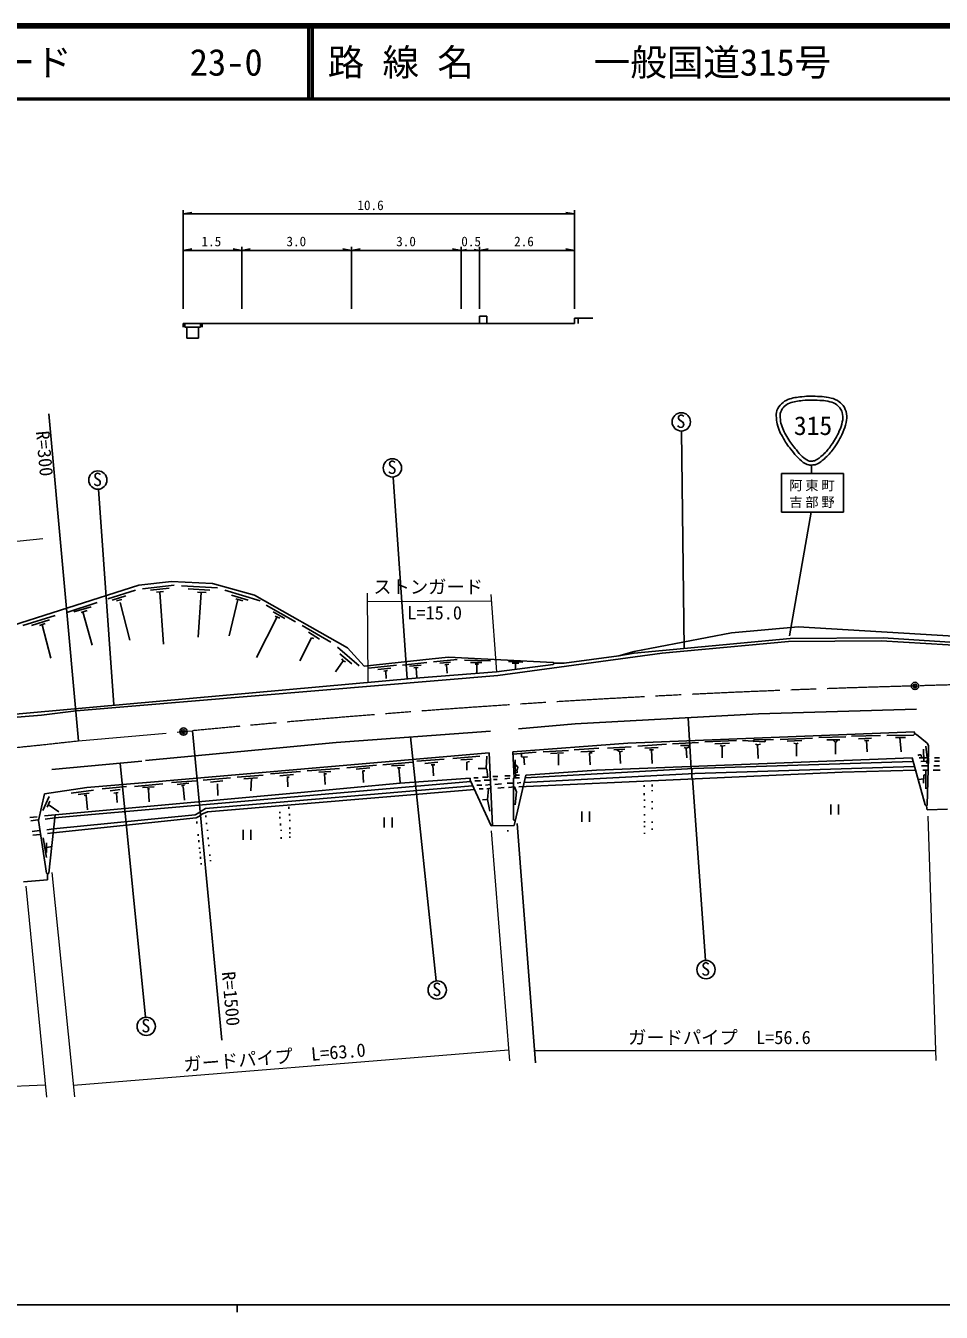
# Model space of a CAD drawing. Units: millimetres, scale not verified. Extents: x 40000 to 680000, y 20000 to 380000.
# Drawn here: x 139102 to 264259, y 204000 to 380000 of the extents above; entities that cross this region are included whole.
import ezdxf
from ezdxf.enums import TextEntityAlignment as Align

# ---------------------------------------------------------------- set-up
doc = ezdxf.new("R2010")
doc.units = ezdxf.units.MM
doc.header["$LTSCALE"] = 1000
doc.header["$PDMODE"] = 32
doc.header["$PDSIZE"] = 500
doc.linetypes.add('CHAIN', pattern=[18.5, 12, -1.5, 3.5, -1.5])
for name, color, linetype, lineweight in [('M-BGD', 7, 'Continuous', 25), ('M-BMK', 2, 'CHAIN', 13), ('M-BMK-SRVR', 3, 'Continuous', 25), ('M-STR-HTXT', 7, 'Continuous', 13), ('M-STR-STRC', 7, 'Continuous', 25), ('M-TTL', 2, 'Continuous', 140), ('M-TTL-BAND', 7, 'Continuous', 25), ('M-TTL-LINE', 7, 'Continuous', 50)]:
    doc.layers.add(name, color=color, linetype=linetype, lineweight=lineweight)
doc.layers.add('M-TTL-TXT', color=7, linetype='Continuous')
doc.styles.add('ＭＳ ゴシック', font='')
doc.styles.get('ＭＳ ゴシック').set_extended_font_data('MS Gothic')

msp = doc.modelspace()

# ---------------------------------------------------------------- linework, layer by layer
at = {"layer": 'M-BGD'}
for p, q in [((160620, 341249), (160620, 354749)), ((160620, 354249), (161802, 354458)), ((160620, 354249), (214120, 354249)), ((214120, 354249), (212939, 354458)), ((214120, 341249), (214120, 354749)), ((160620, 349249), (161802, 349458)), ((160620, 349249), (168620, 349249)), ((168620, 349249), (167439, 349458)), ((168620, 341249), (168620, 349749)), ((168620, 349249), (169802, 349458)), ((168620, 349249), (183620, 349249)), ((183620, 349249), (182439, 349458)), ((183620, 341249), (183620, 349749)), ((183620, 349249), (184802, 349458)), ((183620, 349249), (198620, 349249)), ((198620, 349249), (197439, 349458)), ((198620, 341249), (198620, 349749)), ((198620, 349249), (199359, 349380)), ((198620, 349249), (201120, 349249)), ((201120, 349249), (200382, 349380)), ((201120, 341249), (201120, 349749)), ((201120, 349249), (202302, 349458)), ((201120, 349249), (214120, 349249)), ((214120, 349249), (212939, 349458)), ((201120, 339249), (201120, 340249)), ((201120, 340249), (202120, 340249)), ((202120, 340249), (202120, 339249)), ((214120, 339249), (214120, 339999)), ((214120, 339999), (216620, 339999)), ((214620, 339249), (214620, 339999)), ((160620, 339249), (168620, 339249)), ((160620, 339249), (160870, 339249)), ((160620, 339249), (160620, 338749)), ((160870, 339249), (160870, 338749)), ((160870, 338749), (161120, 338749)), ((161120, 338749), (161120, 337249)), ((161120, 338749), (162720, 338749)), ((162970, 338749), (162720, 338749)), ((162720, 338749), (162720, 337249)), ((163220, 339249), (162970, 339249)), ((162970, 339249), (162970, 338749)), ((163220, 339249), (163220, 338749)), ((168620, 339249), (183620, 339249)), ((183620, 339249), (198620, 339249)), ((198620, 339249), (201120, 339249)), ((201120, 339249), (214120, 339249)), ((161120, 337249), (162720, 337249)), ((142266, 326912), (146333, 282182)), ((228728, 324557), (229134, 294824)), ((189310, 318264), (191236, 290656)), ((149045, 316601), (151156, 287119)), ((132530, 296432), (154543, 303460)), ((154120, 302782), (150310, 301597)), ((154543, 303460), (159030, 303968)), ((159369, 303460), (155051, 302952)), ((158692, 303036), (156152, 302782)), ((159030, 303968), (164618, 303714)), ((160385, 303375), (165296, 303121)), ((161316, 302952), (164280, 302782)), ((164618, 303714), (170376, 302105)), ((166312, 302782), (171138, 301343)), ((148870, 301089), (144722, 299734)), ((152765, 302020), (150902, 301428)), ((152257, 301512), (151519, 301322)), ((151998, 301100), (153353, 295935)), ((157930, 302613), (156998, 302528)), ((157422, 302528), (157930, 295416)), ((162586, 302528), (163772, 302444)), ((163094, 302444), (162671, 296348)), ((168090, 301512), (166904, 296517)), ((167243, 302105), (169529, 301428)), ((167836, 301597), (168767, 301343)), ((170376, 302105), (183076, 294908)), ((143113, 299311), (138710, 297956)), ((148024, 300496), (145653, 299819)), ((147516, 299988), (146669, 299734)), ((146923, 299819), (148193, 295247)), ((171984, 300750), (175964, 298464)), ((172916, 299819), (174524, 298888)), ((173199, 299231), (173847, 298972)), ((142351, 298718), (139896, 297956)), ((141758, 298210), (140996, 297956)), ((141335, 298041), (142520, 293469)), ((173424, 299057), (170630, 293554)), ((176895, 297956), (180790, 295670)), ((235569, 296940), (244713, 297787)), ((244713, 297787), (279934, 295670)), ((178165, 296263), (176556, 293130)), ((177742, 297025), (179266, 296094)), ((178504, 296178), (178165, 296263)), ((222276, 294400), (235569, 296940)), ((243612, 296178), (222276, 294146)), ((243358, 295755), (226086, 294146)), ((256058, 295840), (243358, 295755)), ((256312, 296263), (243612, 296178)), ((270028, 294993), (256058, 295840)), ((269436, 295416), (256312, 296263)), ((181721, 294993), (184684, 292453)), ((182060, 294062), (183668, 292707)), ((183076, 294908), (185352, 292369)), ((226086, 294146), (203650, 291098)), ((220160, 293808), (222276, 294400)), ((222276, 294146), (220160, 293808)), ((182483, 293130), (181467, 291606)), ((182314, 293384), (182483, 293130)), ((182483, 293130), (182822, 292961)), ((194675, 293384), (185352, 292369)), ((185954, 292114), (189764, 292538)), ((193913, 292876), (190611, 292538)), ((193151, 292538), (191542, 292368)), ((192731, 292225), (192175, 292159)), ((194675, 293384), (196876, 293638)), ((198062, 293300), (194844, 292961)), ((197176, 292930), (195691, 292792)), ((196926, 292639), (196375, 292592)), ((196622, 292538), (196707, 291437)), ((196876, 293638), (211185, 292876)), ((199078, 293215), (202634, 293130)), ((199924, 292876), (201448, 292876)), ((200974, 292647), (200551, 292647)), ((200771, 292538), (200771, 291437)), ((203480, 291606), (211185, 292622)), ((205089, 293020), (207070, 292957)), ((205604, 292809), (206532, 292809)), ((206072, 292700), (206072, 292068)), ((211185, 292876), (211354, 292792)), ((211185, 292622), (211354, 292792)), ((211354, 292792), (212709, 292792)), ((212709, 292792), (220160, 293808)), ((126434, 284833), (192389, 290760)), ((203650, 291098), (145992, 286272)), ((189002, 292114), (187224, 291945)), ((188042, 291715), (188550, 291800)), ((188312, 291647), (188391, 290682)), ((192389, 290760), (203480, 291606)), ((192474, 292114), (192558, 290844)), ((141250, 285680), (108491, 283038)), ((145992, 286272), (141250, 285680)), ((239294, 285849), (214233, 284494)), ((229642, 285341), (230066, 278398)), ((260884, 286526), (239294, 285849)), ((161910, 283547), (165888, 241230)), ((202634, 283478), (181552, 281954)), ((214233, 284494), (206444, 283817)), ((221430, 281870), (260546, 283394)), ((260546, 283394), (260630, 283140)), ((181552, 281954), (155474, 279499)), ((191712, 282716), (195222, 249326)), ((205682, 280684), (221430, 281870)), ((226679, 281700), (222784, 281446)), ((231082, 281954), (227526, 281785)), ((236246, 282208), (231928, 282039)), ((235315, 281870), (233283, 281785)), ((237093, 282208), (240141, 282039)), ((238617, 282293), (238532, 282039)), ((241326, 282378), (238617, 282293)), ((238871, 281700), (239125, 281616)), ((239125, 281616), (239548, 281700)), ((239125, 281616), (239210, 279753)), ((240141, 282039), (240226, 282293)), ((246660, 282547), (242258, 282378)), ((245221, 282208), (243189, 282124)), ((244120, 281870), (244459, 281785)), ((244459, 281785), (244713, 281870)), ((244459, 281785), (244459, 280092)), ((251232, 282716), (247507, 282632)), ((248608, 282293), (250386, 282293)), ((249454, 282293), (249793, 281954)), ((250132, 282293), (249793, 281954)), ((249793, 281954), (249793, 280346)), ((255974, 282886), (251994, 282801)), ((254704, 282547), (252926, 282462)), ((253772, 282208), (254365, 282208)), ((254026, 282208), (254111, 280684)), ((256820, 282886), (260461, 282970)), ((258006, 282632), (259360, 282632)), ((258598, 282632), (258768, 280684)), ((260461, 282970), (260630, 283140)), ((260884, 283055), (260630, 283140)), ((262324, 281870), (260884, 283055)), ((262493, 281531), (262324, 281870)), ((157252, 276620), (202464, 280515)), ((201194, 280092), (197469, 279753)), ((202126, 280092), (202041, 278398)), ((202464, 280515), (202888, 270524)), ((205851, 277128), (205682, 280684)), ((208899, 280600), (205682, 280346)), ((206867, 280346), (206867, 280007)), ((206867, 280007), (207206, 279922)), ((207206, 279922), (207714, 280007)), ((207206, 279922), (207290, 278906)), ((213302, 280854), (209830, 280684)), ((212624, 280515), (210846, 280430)), ((211947, 280346), (211947, 278822)), ((217450, 281192), (214064, 280938)), ((216858, 280769), (214995, 280684)), ((216519, 280515), (216180, 280515)), ((216180, 280515), (216265, 278906)), ((221853, 281362), (218636, 281192)), ((221006, 281023), (219482, 280938)), ((219906, 280938), (220329, 280684)), ((220668, 280769), (220329, 280684)), ((220329, 280684), (220414, 279076)), ((225578, 281277), (223716, 281192)), ((224393, 280938), (224901, 280938)), ((224647, 280938), (224732, 279076)), ((228626, 281531), (229812, 281531)), ((229134, 281277), (229388, 281192)), ((229388, 281192), (229896, 281362)), ((229388, 281192), (229473, 279838)), ((234045, 281531), (234299, 281446)), ((234299, 281446), (234722, 281531)), ((234299, 281446), (234299, 279838)), ((261054, 280176), (261223, 280261)), ((261223, 280261), (261477, 280261)), ((261477, 280261), (261562, 280092)), ((261562, 280092), (261562, 279838)), ((261816, 281023), (261900, 279414)), ((262154, 281446), (262324, 279838)), ((262239, 279076), (262493, 280092)), ((262493, 280092), (262493, 281531)), ((154966, 279414), (142690, 278229)), ((152005, 279128), (155474, 244362)), ((181975, 278398), (177572, 278060)), ((187055, 278822), (182991, 278483)), ((186124, 278483), (184261, 278314)), ((191966, 279245), (187902, 278906)), ((190865, 278822), (189087, 278737)), ((189934, 278483), (190331, 278488)), ((190123, 278483), (190292, 276451)), ((196284, 279668), (192558, 279414)), ((195437, 279245), (193659, 279076)), ((194506, 278906), (195014, 278906)), ((194760, 278906), (194844, 277382)), ((200178, 279668), (198570, 279584)), ((199755, 279330), (199416, 279245)), ((199416, 279245), (199416, 278144)), ((200940, 278398), (202041, 278398)), ((202126, 278314), (202041, 278398)), ((202295, 277213), (202126, 278314)), ((206020, 279584), (206020, 278229)), ((206020, 278229), (206274, 278060)), ((206105, 278144), (206020, 278060)), ((206105, 278906), (206359, 278568)), ((206274, 278144), (206105, 278144)), ((206359, 278568), (206274, 278144)), ((230404, 278398), (207375, 277128)), ((207460, 277467), (217112, 278144)), ((217112, 278144), (260292, 279838)), ((230066, 278398), (230150, 278314)), ((230150, 278314), (230150, 277128)), ((260376, 279330), (230404, 278398)), ((260546, 278652), (230574, 277721)), ((260715, 278144), (250724, 277890)), ((260292, 279838), (262070, 273403)), ((262493, 279838), (261223, 279838)), ((261477, 279330), (262578, 279414)), ((261562, 278737), (262493, 278737)), ((261731, 278144), (262493, 278144)), ((262154, 278144), (262154, 275604)), ((262324, 273403), (262493, 279838)), ((263170, 278144), (264102, 278144)), ((263255, 278737), (264017, 278737)), ((263340, 279838), (264017, 279838)), ((263340, 279414), (264017, 279414)), ((157252, 276620), (147431, 275774)), ((199924, 276620), (147600, 272048)), ((159030, 276451), (162502, 276705)), ((161401, 276366), (159792, 276197)), ((167074, 277128), (163348, 276790)), ((166058, 276705), (164364, 276536)), ((171561, 277467), (168005, 277213)), ((170799, 277128), (168936, 276959)), ((169952, 277044), (169868, 275350)), ((176641, 277975), (172577, 277636)), ((175710, 277552), (173847, 277382)), ((174778, 277213), (175117, 277213)), ((174863, 277213), (174948, 275858)), ((176726, 275096), (190272, 276366)), ((180790, 277975), (179181, 277890)), ((179858, 277636), (180197, 277636)), ((179943, 277636), (180028, 276197)), ((185446, 278060), (185192, 278060)), ((185192, 278060), (185277, 276451)), ((190272, 276366), (199840, 277044)), ((199840, 277044), (199840, 276790)), ((199840, 276790), (202718, 270524)), ((200348, 277128), (200940, 277128)), ((200517, 276705), (201279, 276705)), ((201533, 277213), (202295, 277213)), ((201787, 276790), (202634, 276790)), ((202972, 277298), (203650, 277298)), ((203057, 276874), (203565, 276874)), ((204581, 277382), (205343, 277382)), ((205258, 277044), (204581, 276959)), ((204920, 276366), (205766, 276366)), ((206020, 277213), (205766, 277044)), ((205766, 277044), (205766, 271371)), ((205851, 270609), (207460, 277467)), ((206613, 277128), (205851, 277128)), ((206020, 278060), (206105, 277467)), ((206105, 277467), (206020, 277213)), ((206105, 277467), (206613, 277467)), ((206274, 278060), (206274, 277806)), ((206782, 276451), (206274, 276366)), ((250724, 277890), (206528, 275858)), ((230574, 277721), (207290, 276451)), ((230150, 277128), (230235, 277044)), ((230235, 277044), (232009, 252124)), ((261900, 276959), (261138, 276874)), ((261900, 277467), (261816, 276366)), ((262154, 277552), (261900, 277467)), ((141674, 274927), (140827, 271286)), ((147431, 275774), (141674, 274927)), ((176726, 275096), (143113, 272048)), ((148362, 275435), (145314, 275012)), ((147770, 275012), (146246, 274842)), ((147092, 274673), (147471, 274720)), ((147346, 274673), (147561, 272712)), ((149548, 275604), (152874, 275944)), ((152003, 275520), (150648, 275350)), ((151749, 275096), (151148, 275029)), ((151495, 275012), (151580, 273742)), ((157845, 276282), (153950, 275943)), ((156660, 275858), (155051, 275774)), ((156004, 275587), (155750, 275587)), ((155898, 275520), (155982, 273826)), ((160789, 276091), (160377, 276031)), ((160639, 275943), (160815, 274039)), ((200178, 276028), (163687, 272895)), ((200432, 275520), (163941, 272472)), ((165296, 276282), (165380, 274673)), ((200771, 276112), (201448, 276112)), ((201110, 275604), (201618, 275604)), ((202634, 276197), (201956, 276112)), ((202634, 275689), (202126, 275604)), ((202380, 275604), (202210, 274165)), ((204158, 276282), (203226, 276197)), ((204496, 275774), (203650, 275689)), ((205089, 275774), (205936, 275858)), ((205936, 275858), (206190, 275181)), ((206190, 275181), (206020, 273403)), ((223631, 275012), (223631, 274758)), ((223652, 276116), (223652, 275862)), ((224732, 276197), (224732, 275943)), ((224732, 275435), (224732, 275266)), ((142308, 274544), (141457, 272664)), ((142401, 273936), (142011, 273078)), ((142308, 273358), (143618, 272446)), ((163687, 272895), (163094, 272556)), ((175056, 273128), (175056, 272874)), ((202210, 274165), (201533, 274080)), ((202210, 274165), (202549, 272556)), ((223679, 274147), (223679, 273977)), ((223679, 273215), (223679, 273046)), ((224732, 273925), (224732, 273755)), ((224732, 272993), (224732, 272824)), ((249171, 273480), (249171, 272080)), ((250221, 272080), (250221, 273480)), ((262070, 273403), (262239, 273234)), ((262239, 273234), (262324, 273403)), ((262324, 272726), (262239, 273234)), ((265118, 272810), (262324, 272726)), ((139673, 271678), (140667, 271785)), ((139777, 271222), (140769, 271345)), ((140827, 271286), (141928, 264090)), ((141662, 271892), (143113, 272048)), ((141762, 271467), (143068, 271629)), ((143113, 272048), (142266, 264090)), ((162417, 271625), (142851, 269587)), ((162248, 272048), (142907, 270114)), ((147600, 272048), (143068, 271629)), ((152511, 272472), (152596, 272387)), ((162756, 272302), (162248, 272048)), ((162840, 271879), (162417, 271625)), ((162502, 271117), (162502, 270863)), ((163094, 272556), (162756, 272302)), ((163179, 272133), (162840, 271879)), ((163941, 272472), (163179, 272133)), ((163731, 271970), (163731, 271716)), ((173845, 272464), (173845, 272295)), ((173847, 271794), (173847, 271540)), ((175141, 272197), (175141, 271943)), ((175226, 271350), (175226, 271181)), ((188122, 271703), (188122, 270303)), ((189172, 270303), (189172, 271703)), ((205766, 271371), (205936, 271286)), ((215137, 272503), (215137, 271103)), ((216187, 271103), (216187, 272503)), ((223705, 272119), (223705, 271950)), ((223705, 271188), (223705, 271019)), ((224732, 271117), (224732, 270948)), ((140982, 269896), (139989, 269783)), ((141064, 269380), (140070, 269264)), ((142907, 270114), (141976, 270008)), ((142851, 269587), (142057, 269495)), ((162671, 269424), (162671, 269170)), ((163816, 270954), (163816, 270785)), ((163941, 270016), (163941, 269847)), ((168839, 270015), (168839, 268615)), ((169889, 268615), (169889, 270015)), ((173932, 270863), (173932, 270609)), ((174016, 270016), (174016, 269847)), ((175187, 269682), (175187, 269513)), ((175226, 270334), (175226, 270080)), ((202718, 270524), (205851, 270609)), ((205004, 269932), (205004, 269762)), ((206274, 270863), (208780, 238123)), ((223705, 270540), (223705, 270370)), ((223705, 269608), (223705, 269439)), ((224732, 270186), (224732, 270016)), ((141504, 268916), (141928, 266206)), ((141928, 268238), (141928, 266884)), ((142605, 267730), (142012, 267561)), ((162756, 268577), (162756, 268323)), ((162840, 267561), (162840, 267392)), ((164047, 268963), (164047, 268709)), ((164132, 267947), (164132, 267778)), ((174016, 269000), (174016, 268746)), ((175214, 269085), (175214, 268916)), ((141928, 266884), (141843, 266884)), ((162925, 266968), (162925, 266799)), ((163010, 266291), (163010, 266037)), ((164280, 266630), (164280, 266460)), ((164364, 265868), (164364, 265698)), ((141928, 264090), (142097, 263920)), ((142266, 264090), (142097, 263920)), ((163094, 265444), (163094, 265275)), ((138795, 262904), (142097, 263158)), ((142097, 263158), (142097, 263920))]:
    msp.add_line(p, q, dxfattribs=at)
for centre in [(228715, 325807), (189226, 319511), (148959, 317848), (232101, 250877), (195356, 248083), (155572, 243116)]:
    msp.add_circle(centre, 1250, dxfattribs=at)
at = {"layer": 'M-BMK'}
for p, q in [((146333, 282182), (160661, 283438)), ((160661, 283438), (161910, 283547))]:
    msp.add_line(p, q, dxfattribs=at)
for centre, radius, start, end in [((298287, -1114286), 1404470, 91.53477, 95.57232), ((300684, -998431), 1288732, 87.92703, 91.77922), ((78623, 877794), 599448, 268.30812, 276.4856)]:
    msp.add_arc(centre, radius, start, end, dxfattribs=at)
at = {"layer": 'M-BMK-SRVR'}
for centre in [(260671, 289681), (160661, 283438)]:
    msp.add_circle(centre, 500, dxfattribs=at)
for p in [(260671, 289681), (160661, 283438)]:
    msp.add_point(p, dxfattribs=at)
at = {"layer": 'M-STR-HTXT'}
for p, q in [((141420, 309810), (118729, 307524)), ((185785, 302359), (185870, 290252)), ((202748, 301285), (185785, 301174)), ((202679, 302207), (203480, 291606)), ((262408, 271879), (263536, 238440)), ((202718, 269847), (205218, 238378)), ((142690, 264174), (145784, 233479)), ((139126, 262309), (141918, 233438)), ((205089, 239875), (145627, 235028)), ((208652, 239804), (263502, 239804)), ((141758, 235049), (104674, 233694))]:
    msp.add_line(p, q, dxfattribs=at)
at = {"layer": 'M-STR-STRC'}
for p, q in [((242418, 318743), (250873, 318743)), ((242418, 318743), (242418, 313450)), ((246506, 318743), (246506, 319903)), ((250873, 318743), (250873, 313450)), ((250873, 313450), (242418, 313450)), ((246491, 313450), (243528, 296517))]:
    msp.add_line(p, q, dxfattribs=at)
for points in [[(245204, 329247), (246159, 329350), (246704, 329321), (247663, 329273), (248130, 329250), (248397, 329244), (248853, 329141), (249344, 329030), (249636, 328974), (250069, 328718), (250416, 328514), (250602, 328357), (250836, 328031), (251111, 327647), (251228, 327384), (251312, 326920), (251396, 326462), (251343, 326188), (251259, 325730), (251158, 325174), (251039, 324872), (250810, 324355), (250430, 323497), (250162, 323033), (249620, 322266), (249219, 321698), (248973, 321384), (248457, 320918), (247989, 320495), (247717, 320234), (247134, 319992), (246970, 319924), (246863, 319922), (246685, 319913), (246395, 319898), (246218, 319870), (245945, 319966), (245482, 320129), (245283, 320358), (244913, 320680), (244533, 321011), (244360, 321242), (244041, 321632), (243530, 322255), (243238, 322606), (242824, 323298), (242395, 324015), (242150, 324430), (241899, 325228), (241764, 325657), (241732, 325915), (241714, 326365), (241699, 326748), (241667, 326981), (241793, 327343), (241940, 327765), (242109, 327982), (242428, 328295), (242717, 328578), (242926, 328698), (243300, 328850), (244004, 329136), (244449, 329165), (245204, 329247)], [(245312, 328730), (246215, 328826), (246730, 328792), (247637, 328745), (248068, 328722), (248315, 328718), (248736, 328623), (249163, 328526), (249418, 328477), (249796, 328254), (250067, 328094), (250213, 327971), (250397, 327715), (250618, 327407), (250711, 327196), (250779, 326823), (250849, 326439), (250805, 326209), (250735, 325826), (250642, 325318), (250533, 325042), (250324, 324570), (249961, 323749), (249704, 323306), (249186, 322572), (248812, 322042), (248582, 321748), (248100, 321313), (247685, 320938), (247444, 320706), (246927, 320492), (246828, 320451), (246764, 320450), (246657, 320445), (246450, 320434), (246323, 320413), (246126, 320483), (245739, 320619), (245572, 320811), (245263, 321080), (244909, 321389), (244748, 321604), (244450, 321967), (243959, 322567), (243678, 322904), (243280, 323570), (242876, 324246), (242644, 324636), (242408, 325388), (242290, 325765), (242262, 325991), (242246, 326386), (242233, 326691), (242209, 326876), (242309, 327164), (242424, 327494), (242556, 327664), (242806, 327909), (243036, 328135), (243204, 328231), (243503, 328353), (244171, 328625), (244594, 328653), (245312, 328730)]]:
    msp.add_open_spline(points, degree=3, knots=[0, 0, 0, 0, 1, 1, 1, 2, 2, 2, 3, 3, 3, 4, 4, 4, 5, 5, 5, 6, 6, 6, 7, 7, 7, 8, 8, 8, 9, 9, 9, 10, 10, 10, 11, 11, 11, 12, 12, 12, 13, 13, 13, 14, 14, 14, 15, 15, 15, 16, 16, 16, 17, 17, 17, 18, 18, 18, 19, 19, 19, 20, 20, 20, 21, 21, 21, 21], dxfattribs=at)
at = {"layer": 'M-TTL'}
msp.add_line((680000, 380000), (40000, 380000), dxfattribs=at)
at = {"layer": 'M-TTL-BAND'}
for p, q in [((40000, 205000), (579000, 205000)), ((168000, 205000), (168000, 204000))]:
    msp.add_line(p, q, dxfattribs=at)
at = {"layer": 'M-TTL-LINE'}
for p, q in [((177750, 380000), (177750, 370000)), ((178250, 380000), (178250, 370000)), ((40000, 370000), (680000, 370000))]:
    msp.add_line(p, q, dxfattribs=at)

# ---------------------------------------------------------------- texts
at = {"layer": 'M-BGD', "style": 'ＭＳ ゴシック'}
for s, height, p in [('10.6', 1320, (184441, 354387)), ('1.5', 1320, (163132, 349436)), ('3.0', 1320, (174744, 349436)), ('3.0', 1320, (189744, 349436)), ('0.5', 1320, (198640, 349436)), ('2.6', 1320, (205869, 349436)), ('S', 1833, (228036, 324433)), ('S', 1833, (188547, 318138)), ('S', 1833, (148280, 316475)), ('S', 1833, (231423, 249503)), ('S', 1833, (194677, 246709)), ('S', 1833, (154893, 241743))]:
    msp.add_text(s, height=height, dxfattribs=at).set_placement(p, align=Align.BOTTOM_LEFT)
for s, p in [('R=300', (139943, 324449)), ('R=1500', (165356, 250488))]:
    msp.add_text(s, height=1833, rotation=275.194, dxfattribs=at).set_placement(p, align=Align.BOTTOM_LEFT)
at = {"layer": 'M-STR-HTXT', "style": 'ＭＳ ゴシック'}
for s, p in [('ストンガード', (186615, 301771)), ('L=15.0', (191257, 298226)), ('ガードパイプ  L=56.6', (221443, 240138))]:
    msp.add_text(s, height=1833, dxfattribs=at).set_placement(p, align=Align.BOTTOM_LEFT)
msp.add_text('ガードパイプ  L=63.0', height=1833, rotation=4.66, dxfattribs=at).set_placement((160785, 236419), align=Align.BOTTOM_LEFT)
at = {"layer": 'M-STR-STRC', "style": 'ＭＳ ゴシック'}
msp.add_text('315', height=2566, dxfattribs=at).set_placement((244114, 323237), align=Align.BOTTOM_LEFT)
at = {"layer": 'M-STR-STRC', "char_height": 1320, "attachment_point": 7, "style": 'ＭＳ ゴシック'}
for s, insert in [('\\T1.22;阿東町', (243484, 316307)), ('\\T1.22;吉部野', (243484, 314016))]:
    msp.add_mtext(s, dxfattribs=dict(at, insert=insert))
at = {"layer": 'M-TTL-TXT', "style": 'ＭＳ ゴシック'}
for s, p in [('図面コード', (120380, 375000)), ('23-0', (161521, 375000)), ('路 線 名', (180380, 375000)), ('一般国道315号', (216734, 375000))]:
    msp.add_text(s, height=3666, dxfattribs=at).set_placement(p, align=Align.MIDDLE_LEFT)

doc.saveas('drawing.dxf')
